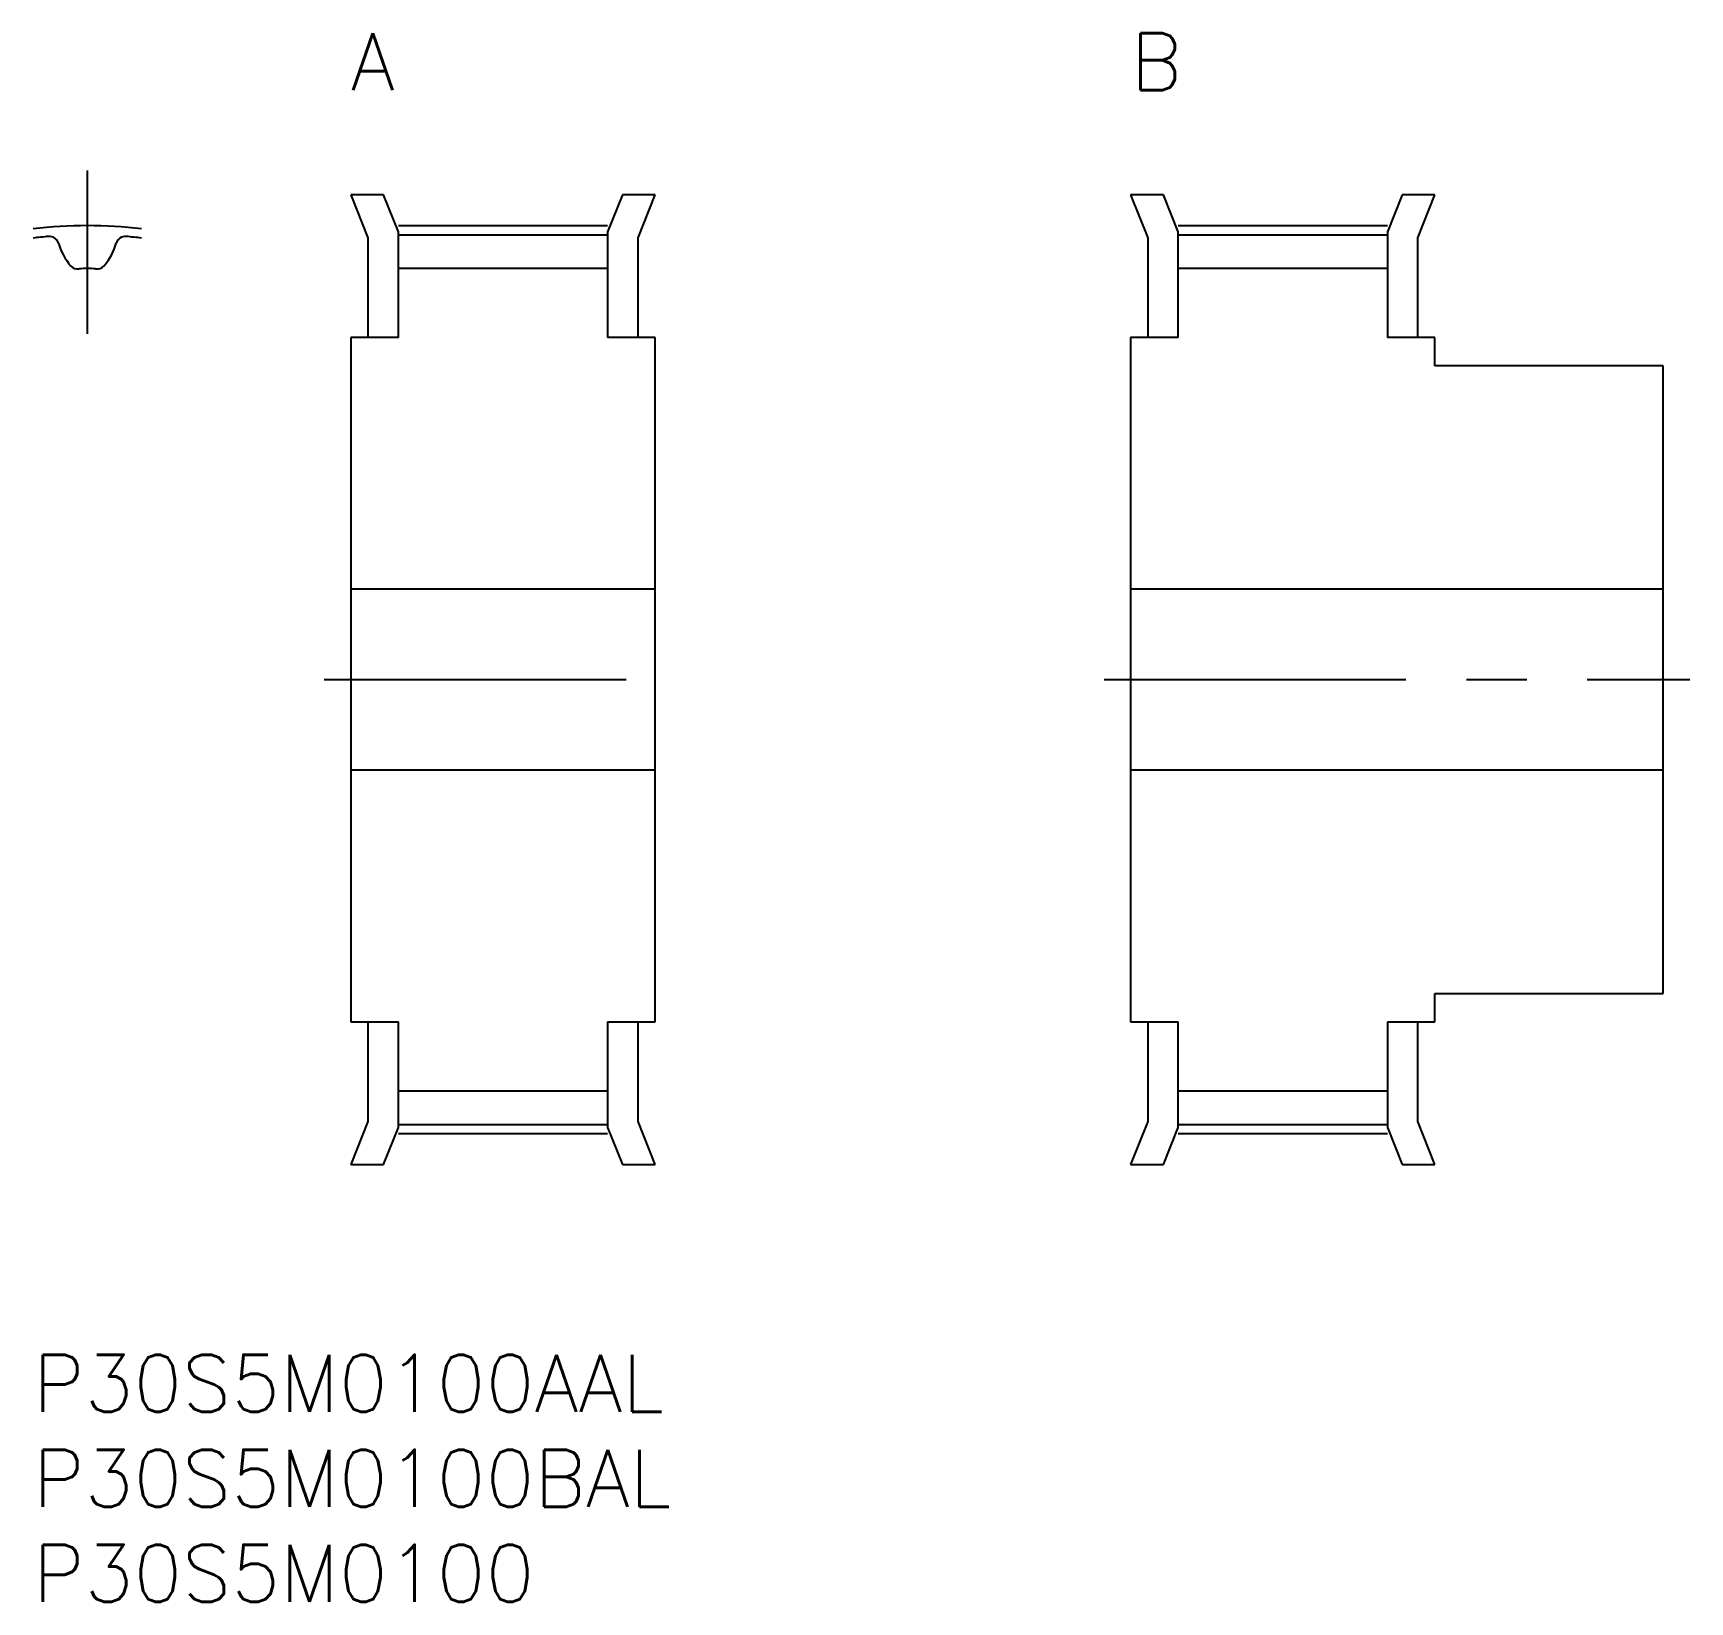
# Model space of a CAD drawing. Extents: x 0 to 87.1, y -13 to 69.5.
import ezdxf

# ---------------------------------------------------------------- set-up
doc = ezdxf.new("R2010")
doc.units = 0
doc.header["$LTSCALE"] = 0.5
doc.linetypes.add('CENTER', pattern=[50.8, 31.75, -6.35, 6.35, -6.35])
for name, color, linetype in [('MSM_CENTER', 1, 'CENTER'), ('MSM_CONTINUOUS', 7, 'CONTINUOUS'), ('MSM_PART_NUMBER', 7, 'CONTINUOUS')]:
    doc.layers.add(name, color=color, linetype=linetype)
doc.styles.get("Standard").update_dxf_attribs({"font": 'txt.shx', "height": 1, "bigfont": 'bigfont.shx'})

# ---------------------------------------------------------------- blocks, each defined once
blk = doc.blocks.new('*U36')
at = {"layer": 'MSM_PART_NUMBER'}
blk.add_text('A', height=3, dxfattribs=at).set_placement((16.701, 66.5))
blk = doc.blocks.new('*U37')
at = {"layer": 'MSM_PART_NUMBER'}
blk.add_text('B', height=3, dxfattribs=at).set_placement((57.701, 66.5))
blk = doc.blocks.new('*U38')
at = {"layer": 'MSM_PART_NUMBER'}
blk.add_text('P30S5M0100', height=3, dxfattribs=at).set_placement((0, -13))
blk = doc.blocks.new('*U39')
at = {"layer": 'MSM_PART_NUMBER'}
blk.add_text('P30S5M0100BAL', height=3, dxfattribs=at).set_placement((0, -8))
blk = doc.blocks.new('*U40')
at = {"layer": 'MSM_PART_NUMBER'}
blk.add_text('P30S5M0100AAL', height=3, dxfattribs=at).set_placement((0, -3))

msp = doc.modelspace()

# ---------------------------------------------------------------- linework, layer by layer
at = {"layer": 'MSM_CENTER'}
for p, q in [((2.851, 53.683), (2.851, 62.275)), ((19.201, 59.375), (30.201, 59.375)), ((60.201, 59.375), (71.201, 59.375)), ((15.301, 35.5), (34.101, 35.5)), ((56.301, 35.5), (87.101, 35.5)), ((19.201, 11.625), (30.201, 11.625)), ((60.201, 11.625), (71.201, 11.625))]:
    msp.add_line(p, q, dxfattribs=at)
msp.add_arc((2.851, 35.5), 23.875, 83.14286, 96.85714, dxfattribs=at)
at = {"layer": 'MSM_CONTINUOUS'}
for p, q in [((18.424, 61), (16.701, 61)), ((16.701, 61), (17.601, 58.743)), ((19.201, 59.05), (18.424, 61)), ((30.979, 61), (30.201, 59.05)), ((32.701, 61), (30.979, 61)), ((31.801, 58.743), (32.701, 61)), ((59.424, 61), (57.701, 61)), ((57.701, 61), (58.601, 58.743)), ((60.201, 59.05), (59.424, 61)), ((71.979, 61), (71.201, 59.05)), ((73.701, 61), (71.979, 61)), ((72.801, 58.743), (73.701, 61)), ((17.601, 58.743), (17.601, 53.5)), ((19.201, 53.5), (19.201, 59.05)), ((19.201, 58.895), (30.201, 58.895)), ((30.201, 59.05), (30.201, 53.5)), ((31.801, 53.5), (31.801, 58.743)), ((58.601, 58.743), (58.601, 53.5)), ((60.201, 53.5), (60.201, 59.05)), ((60.201, 58.895), (71.201, 58.895)), ((71.201, 59.05), (71.201, 53.5)), ((72.801, 53.5), (72.801, 58.743)), ((30.201, 57.125), (19.201, 57.125)), ((71.201, 57.125), (60.201, 57.125)), ((16.701, 53.5), (16.701, 17.5)), ((19.201, 53.5), (16.701, 53.5)), ((32.701, 53.5), (30.201, 53.5)), ((32.701, 17.5), (32.701, 53.5)), ((57.701, 53.5), (57.701, 17.5)), ((60.201, 53.5), (57.701, 53.5)), ((73.701, 53.5), (71.201, 53.5)), ((73.701, 52), (73.701, 53.5)), ((85.701, 52), (73.701, 52)), ((85.701, 19), (85.701, 52)), ((32.701, 40.25), (16.701, 40.25)), ((85.701, 40.25), (57.701, 40.25)), ((16.701, 30.75), (32.701, 30.75)), ((57.701, 30.75), (85.701, 30.75)), ((73.701, 17.5), (73.701, 19)), ((73.701, 19), (85.701, 19)), ((16.701, 17.5), (19.201, 17.5)), ((17.601, 17.5), (17.601, 12.257)), ((19.201, 11.95), (19.201, 17.5)), ((30.201, 17.5), (30.201, 11.95)), ((30.201, 17.5), (32.701, 17.5)), ((31.801, 12.257), (31.801, 17.5)), ((57.701, 17.5), (60.201, 17.5)), ((58.601, 17.5), (58.601, 12.257)), ((60.201, 11.95), (60.201, 17.5)), ((71.201, 17.5), (71.201, 11.95)), ((71.201, 17.5), (73.701, 17.5)), ((72.801, 12.257), (72.801, 17.5)), ((19.201, 13.875), (30.201, 13.875)), ((60.201, 13.875), (71.201, 13.875)), ((17.601, 12.257), (16.701, 10)), ((32.701, 10), (31.801, 12.257)), ((58.601, 12.257), (57.701, 10)), ((73.701, 10), (72.801, 12.257)), ((18.424, 10), (19.201, 11.95)), ((19.201, 12.105), (30.201, 12.105)), ((30.201, 11.95), (30.979, 10)), ((59.424, 10), (60.201, 11.95)), ((60.201, 12.105), (71.201, 12.105)), ((71.201, 11.95), (71.979, 10)), ((16.701, 10), (18.424, 10)), ((30.979, 10), (32.701, 10)), ((57.701, 10), (59.424, 10)), ((71.979, 10), (73.701, 10))]:
    msp.add_line(p, q, dxfattribs=at)
for centre, radius, start, end in [((2.851, 35.5), 23.395, 95.00147, 96.99853), ((0.855, 58.308), 0.5, 16.42112, 95.00147), ((4.476, 59.375), 3.275, 196.42112, 219.99096), ((1.226, 59.375), 3.275, 320.00904, 343.57888), ((4.847, 58.308), 0.5, 84.99853, 163.57888), ((2.851, 35.5), 23.395, 83.00147, 84.99853), ((2.349, 57.592), 0.5, 219.99096, 277.62737), ((2.851, 53.85), 3.275, 82.37264, 97.62736), ((3.352, 57.592), 0.5, 262.37263, 320.00904)]:
    msp.add_arc(centre, radius, start, end, dxfattribs=at)

# ---------------------------------------------------------------- block references
for name in ['*U36', '*U37', '*U40', '*U39', '*U38']:
    msp.add_blockref(name, (0, 0), dxfattribs=at)

doc.saveas('drawing.dxf')
